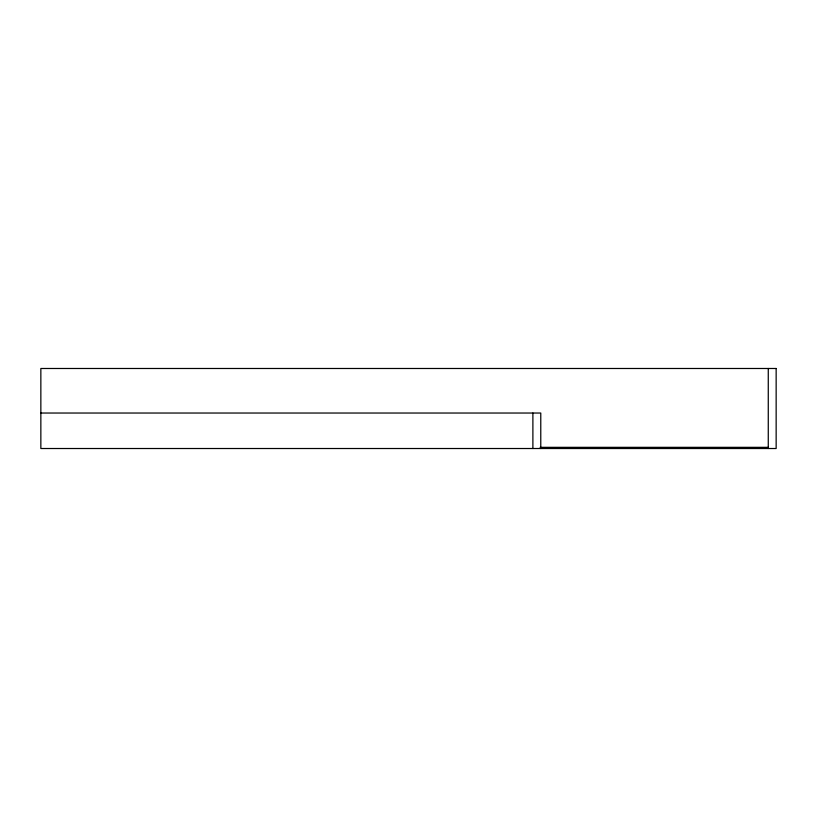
<?xml version="1.0" encoding="UTF-8"?>
<svg xmlns="http://www.w3.org/2000/svg" width="817" height="817" viewBox="0 0 817 817"><rect width="100%" height="100%" fill="white"/><g stroke="black" fill="none" stroke-linecap="round" stroke-linejoin="round"><path stroke-width="1.23" d="M40.85 413.034L540.772 413.034L540.772 448.513M540.108 447.338L768.266 447.338M768.266 368.487L768.266 448.513M532.888 413.034L532.888 448.513M776.15 368.487L40.85 368.487L40.85 448.513L776.15 448.513L776.15 368.487"/></g></svg>
